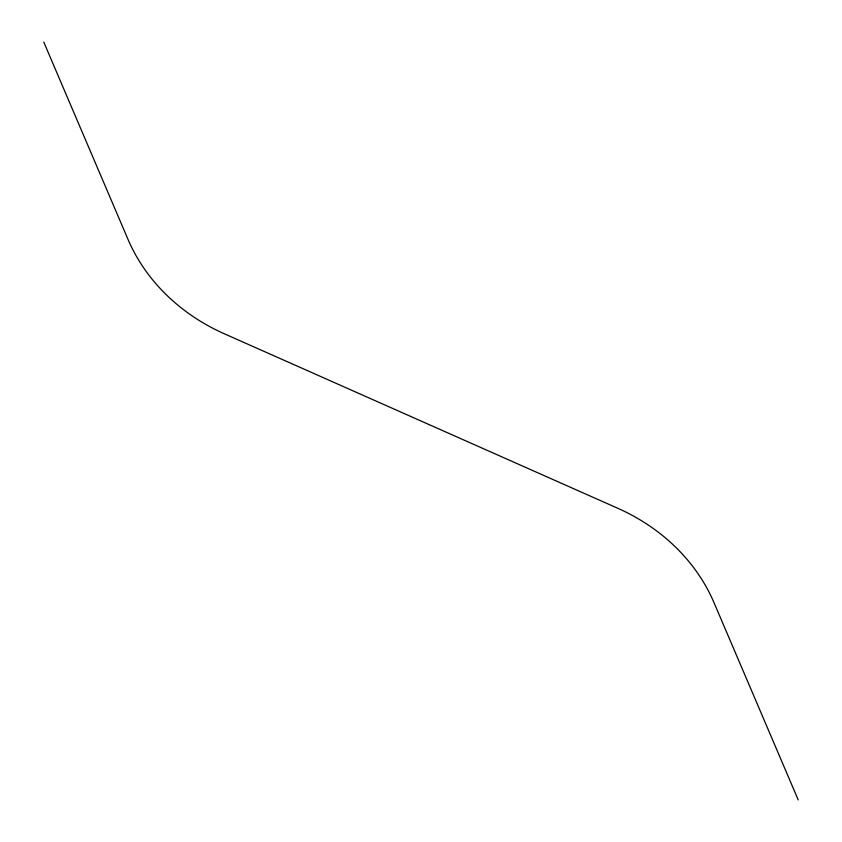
<?xml version="1.0" encoding="UTF-8"?>
<svg xmlns="http://www.w3.org/2000/svg" width="842" height="842" viewBox="0 0 842 842"><rect width="100%" height="100%" fill="white"/><g stroke="black" fill="none" stroke-linecap="round" stroke-linejoin="round"><path stroke-width="1.26" d="M798.216 799.9L714.079 602.809A194.965 172.621 2.3 0 0 617.733 508.252L224.267 333.748A194.965 172.621 2.3 0 1 127.921 239.191L43.784 42.1"/></g></svg>
